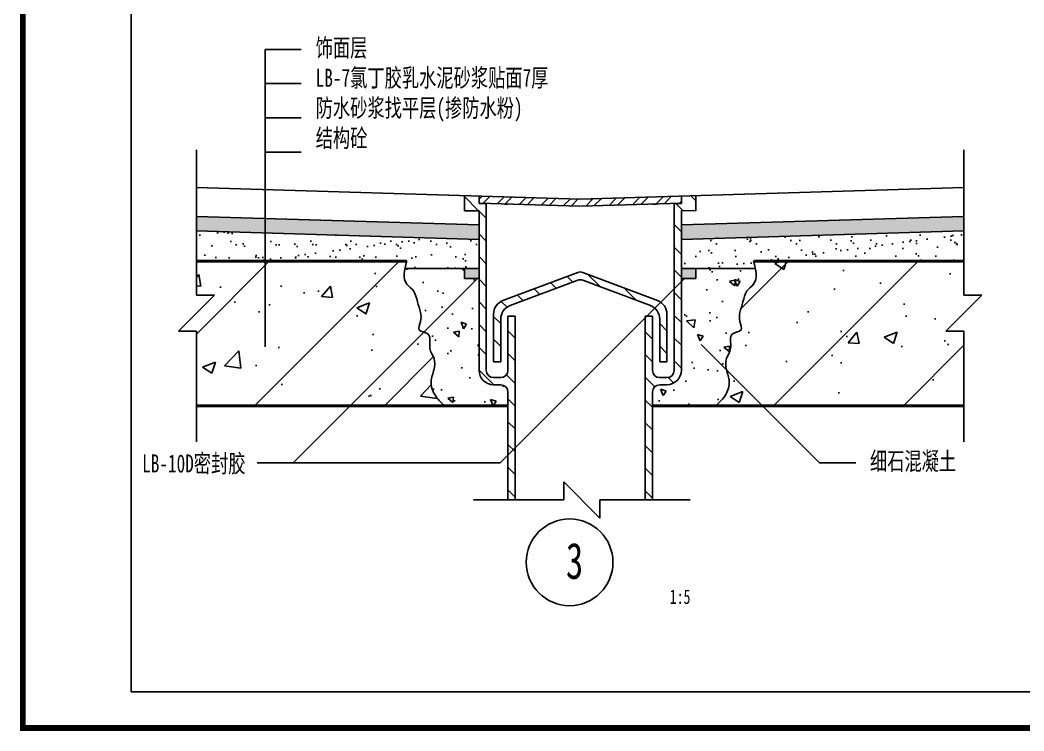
# Model space of a CAD drawing. Extents: x -1435 to -294, y -762 to 85.
# Drawn here: x -1435.2 to -1296.3, y -762.3 to -663.9 of the extents above; entities that cross this region are included whole.
import ezdxf

# ---------------------------------------------------------------- set-up
doc = ezdxf.new("R2010")
doc.units = 0
doc.layers.get('0').update_dxf_attribs({"linetype": 'CONTINUOUS'})
doc.styles.get("Standard").update_dxf_attribs({"font": 'SimSun.ttf', "width": 0.7, "height": 2.5})
pattern_1 = [(135, (0, 3), (-1.5715448, -1.5715448), [])]

msp = doc.modelspace()

# ---------------------------------------------------------------- hatches: boundary and pattern name
h = msp.add_hatch()
h.set_pattern_fill('ANSI31', color=256, scale=0.7, angle=90, style=0)
h.set_pattern_definition(pattern_1)
h.paths.add_polyline_path([(-1370.69, -689.26), (-1370.7, -689.26), (-1371.69, -689.26), (-1371.69, -688.23), (-1373.69, -688.17), (-1373.69, -690.26), (-1371.69, -690.26), (-1371.69, -712.35, 0.414214), (-1369.69, -714.35), (-1368.69, -714.35, -0.414214), (-1367.69, -715.35), (-1367.69, -724.08), (-1366.69, -723.08), (-1366.69, -704.88), (-1367.69, -704.88), (-1367.69, -712.36, -0.414214), (-1368.69, -713.36), (-1369.69, -713.36, -0.414214), (-1370.69, -712.36)])
h.paths.add_polyline_path([(-1358.04, -699.87, -0.182182), (-1357.34, -699.87), (-1347.98, -703.4, -0.089799), (-1347.37, -703.76), (-1346.54, -702.94, 0.06218), (-1346.98, -702.71), (-1357.34, -698.8, 0.182182), (-1358.04, -698.8), (-1368.39, -702.71, 0.312183), (-1369.69, -704.58), (-1369.69, -711.19), (-1368.69, -711.19), (-1368.69, -705.27, -0.312183), (-1367.39, -703.4)])
h.paths.add_polyline_path([(-1345.69, -704.58, 0.245243), (-1346.54, -702.94), (-1347.37, -703.76, -0.21632), (-1346.69, -705.27), (-1346.69, -711.19), (-1345.69, -711.19)], flags=17)
h.paths.add_polyline_path([(-1343.69, -712.35), (-1343.68, -700.07), (-1344.69, -701.08), (-1344.69, -712.36, -0.414214), (-1345.69, -713.36), (-1346.69, -713.36, -0.414214), (-1347.69, -712.36), (-1347.69, -704.88), (-1348.49, -704.88), (-1348.69, -705.08), (-1348.69, -730.29), (-1347.69, -730.29), (-1347.69, -715.35, -0.414214), (-1346.69, -714.35), (-1345.69, -714.35, 0.41378)])
h.paths.add_polyline_path([(-1366.69, -723.08), (-1367.69, -724.08), (-1367.69, -730.29), (-1366.69, -730.29)])
h = msp.add_hatch()
h.set_pattern_fill('STEEL', color=256, scale=0.7, style=0)
h.set_pattern_definition([(45, (0, 3), (-1.5715448, 1.5715448), []), (45, (0, 4.1113), (-1.5715448, 1.5715448), [])])
h.paths.add_polyline_path([(-1357.69, -688.65), (-1371.69, -688.23), (-1371.69, -689.23), (-1370.7, -689.26), (-1370.69, -689.26), (-1370.69, -689.26), (-1357.69, -689.65), (-1344.69, -689.26), (-1344.69, -689.26), (-1344.67, -689.26), (-1343.69, -689.23), (-1343.69, -688.23)])
h = msp.add_hatch()
h.set_pattern_fill('ANSI31', color=256, scale=0.7, angle=90, style=0)
h.set_pattern_definition(pattern_1)
h.paths.add_polyline_path([(-1344.69, -701.08), (-1343.68, -700.07), (-1343.67, -690.25), (-1341.69, -690.26), (-1341.69, -688.17), (-1343.69, -688.23), (-1343.69, -689.26), (-1344.67, -689.26), (-1344.69, -689.26)])
h = msp.add_hatch()
h.set_pattern_fill('AR-SAND', color=256, scale=0.05, style=0)
h.set_pattern_definition([(37.5, (0, 3), (-0.0800016, 2.4470662), [0, -1.9304, 0, -2.159, 0, -2.06375]), (7.5, (0, 3), (2.2476164, 3.5841255), [0, -1.0414, 0, -1.7399, 0, -0.66675]), (327.5, (-1.562, 3), (3.9549619, 0.007186), [0, -0.635, 0, -2.286, 0, -2.9845]), (317.5, (-1.562, 3), (3.817782, 1.1146466), [0, -0.3175, 0, -1.4986, 0, -1.7145])])
h.paths.add_polyline_path([(-1304.59, -693.06), (-1304.59, -691.06), (-1343.67, -692.23), (-1343.67, -694.23)])
h.paths.add_polyline_path([(-1371.69, -694.23), (-1371.69, -692.23), (-1401.3, -691.34), (-1401.3, -693.34)])
h.paths.add_polyline_path([(-1401.3, -693.34), (-1401.3, -691.34), (-1410.79, -691.06), (-1410.79, -693.06)])
h = msp.add_hatch()
h.set_pattern_fill('AR-SAND', color=256, scale=0.07, style=0)
h.set_pattern_definition([(37.5, (0, 3), (-0.112002, 3.4258927), [0, -2.70256, 0, -3.0226, 0, -2.88925]), (7.5, (0, 3), (3.146663, 5.017776), [0, -1.45796, 0, -2.43586, 0, -0.93345]), (327.5, (-2.187, 3), (5.5369466, 0.0100603), [0, -0.889, 0, -3.2004, 0, -4.1783]), (317.5, (-2.187, 3), (5.344895, 1.560505), [0, -0.4445, 0, -2.09804, 0, -2.4003])])
edge = h.paths.add_edge_path()
edge.add_line((-1371.69, -698.26), (-1371.69, -694.23))
edge.add_line((-1371.69, -694.23), (-1401.3, -693.34))
edge.add_line((-1401.3, -693.34), (-1401.3, -697.26))
edge.add_line((-1401.3, -697.26), (-1381.69, -697.26))
edge.add_spline(control_points=[(-1381.69, -697.26), (-1381.77, -697.6), (-1381.86, -697.94), (-1381.93, -698.26)], knot_values=[0, 0, 0, 0, 0.894815, 0.894815, 0.894815, 0.894815], degree=3, periodic=0)
edge.add_line((-1381.93, -698.26), (-1371.69, -698.26))
h.paths.add_polyline_path([(-1410.79, -693.06), (-1410.79, -697.26), (-1401.3, -697.26), (-1401.3, -693.34)])
edge = h.paths.add_edge_path()
edge.add_line((-1343.67, -694.23), (-1343.68, -698.26))
edge.add_line((-1343.68, -698.26), (-1333.45, -698.26))
edge.add_spline(control_points=[(-1333.45, -698.26), (-1333.51, -697.94), (-1333.6, -697.6), (-1333.69, -697.26)], knot_values=[0, 0, 0, 0, 0.894815, 0.894815, 0.894815, 0.894815], degree=3, periodic=0)
edge.add_line((-1333.69, -697.26), (-1306.42, -697.26))
edge.add_line((-1306.42, -697.26), (-1304.59, -697.26))
edge.add_line((-1304.59, -697.26), (-1304.59, -693.06))
edge.add_line((-1304.59, -693.06), (-1343.67, -694.23))
h = msp.add_hatch()
h.set_pattern_fill('ANSI31', color=256, scale=4, style=0)
h.set_pattern_definition([(45, (0, 3), (-8.98026, 8.98026), [])])
edge = h.paths.add_edge_path()
edge.add_line((-1410.79, -697.26), (-1410.79, -701.93))
edge.add_line((-1410.79, -701.93), (-1408.29, -701.93))
edge.add_line((-1408.29, -701.93), (-1413.29, -706.93))
edge.add_line((-1413.29, -706.93), (-1410.79, -706.93))
edge.add_line((-1410.79, -706.93), (-1410.79, -717.26))
edge.add_line((-1410.79, -717.26), (-1389.5, -717.26))
edge.add_line((-1389.5, -717.26), (-1379.32, -707.08))
edge.add_spline(control_points=[(-1379.32, -707.08), (-1379.59, -707), (-1380.28, -706.81), (-1379.64, -705.52), (-1379.74, -704.25), (-1380.28, -702.87), (-1380.51, -701.32), (-1382.43, -700.14), (-1382, -698.45), (-1381.69, -697.26)], knot_values=[0, 0, 0, 0, 0.756435, 1.919743, 3.188533, 4.734225, 6.316399, 7.639507, 10.805227, 10.805227, 10.805227, 10.805227], degree=3, periodic=0)
edge.add_line((-1381.69, -697.26), (-1410.79, -697.26))
edge = h.paths.add_edge_path()
edge.add_spline(control_points=[(-1376.47, -717.26), (-1376.97, -716.79), (-1377.92, -715.88), (-1378.54, -713.92), (-1377.85, -712.34), (-1377.74, -710.66), (-1378.87, -709.31), (-1378.18, -707.43), (-1379.12, -707.14), (-1379.32, -707.08)], knot_values=[10.805227, 10.805227, 10.805227, 10.805227, 12.865684, 14.737706, 16.463716, 17.964378, 19.47441, 21.526341, 22.068301, 22.068301, 22.068301, 22.068301], degree=3, periodic=0)
edge.add_line((-1379.32, -707.08), (-1389.5, -717.26))
edge.add_line((-1389.5, -717.26), (-1376.47, -717.26))
edge = h.paths.add_edge_path()
edge.add_line((-1304.59, -717.26), (-1304.59, -706.93))
edge.add_line((-1304.59, -706.93), (-1307.09, -706.93))
edge.add_line((-1307.09, -706.93), (-1302.09, -701.93))
edge.add_line((-1302.09, -701.93), (-1304.59, -701.93))
edge.add_line((-1304.59, -701.93), (-1304.59, -697.26))
edge.add_line((-1304.59, -697.26), (-1333.69, -697.26))
edge.add_spline(control_points=[(-1333.69, -697.26), (-1333.38, -698.45), (-1332.94, -700.14), (-1334.86, -701.32), (-1335.1, -702.87), (-1335.63, -704.25), (-1335.73, -705.52), (-1334.98, -707.03), (-1337.32, -707.09), (-1336.5, -709.31), (-1337.64, -710.66), (-1337.57, -711.75), (-1337.44, -712.27), (-1337.44, -712.29)], knot_values=[0, 0, 0, 0, 3.165721, 4.488828, 6.071003, 7.616694, 8.885484, 10.048793, 11.347188, 13.399118, 14.909151, 16.409813, 16.471314, 16.471314, 16.471314, 16.471314], degree=3, periodic=0)
edge.add_line((-1337.44, -712.29), (-1332.46, -717.26))
edge.add_line((-1332.46, -717.26), (-1304.59, -717.26))
edge = h.paths.add_edge_path()
edge.add_spline(control_points=[(-1337.44, -712.29), (-1337.31, -712.84), (-1336.84, -713.95), (-1337.46, -715.88), (-1338.41, -716.79), (-1338.91, -717.26)], knot_values=[16.471314, 16.471314, 16.471314, 16.471314, 18.135823, 20.007845, 22.068301, 22.068301, 22.068301, 22.068301], degree=3, periodic=0)
edge.add_line((-1338.91, -717.26), (-1332.46, -717.26))
edge.add_line((-1332.46, -717.26), (-1337.44, -712.29))
h = msp.add_hatch()
h.set_pattern_fill('AR-CONC', color=256, scale=0.1, style=0)
h.set_pattern_definition([(50, (0, 3), (18.21847, -1.59391), [1.905, -20.955]), (355, (0, 3), (-3.52428, 19.10566), [1.524, -16.764]), (100.451, (1.518, 2.867), (14.69425, 17.51167), [1.619, -17.809]), (46.1842, (0, 8.08), (27.1079, -4.20423), [2.8575, -31.4325]), (96.6356, (2.26, 7.73), (23.74042, 24.74256), [2.4285, -26.7135]), (351.184, (0, 8.08), (23.74046, 24.7425), [2.286, -25.146]), (21, (2.54, 6.81), (15.16149, -10.22655), [1.905, -20.955]), (326, (2.54, 6.81), (6.1802, 18.4188), [1.524, -16.764]), (71.4514, (3.803, 5.958), (21.34165, 8.19229), [1.619, -17.809]), (37.5, (0, 3), (0.30886, 8.455504), [0, -16.5608, 0, -17.018, 0, -16.8275]), (7.5, (0, 3), (6.681966, 10.01806), [0, -9.7028, 0, -16.1798, 0, -6.4135]), (327.5, (-5.664, 3), (13.55906, -0.572874), [0, -6.35, 0, -19.812, 0, -26.289]), (317.5, (-8.204, 3), (14.81292, 2.54265), [0, -8.255, 0, -13.1572, 0, -18.669])])
edge = h.paths.add_edge_path()
edge.add_line((-1304.59, -717.26), (-1304.59, -706.93))
edge.add_line((-1304.59, -706.93), (-1307.09, -706.93))
edge.add_line((-1307.09, -706.93), (-1302.09, -701.93))
edge.add_line((-1302.09, -701.93), (-1304.59, -701.93))
edge.add_line((-1304.59, -701.93), (-1304.59, -697.26))
edge.add_line((-1304.59, -697.26), (-1333.69, -697.26))
edge.add_spline(control_points=[(-1333.69, -697.26), (-1333.38, -698.45), (-1332.94, -700.14), (-1334.86, -701.32), (-1335.1, -702.87), (-1335.63, -704.25), (-1335.73, -705.52), (-1334.98, -707.03), (-1337.32, -707.09), (-1336.5, -709.31), (-1337.64, -710.66), (-1337.57, -711.75), (-1337.44, -712.27), (-1337.44, -712.29)], knot_values=[0, 0, 0, 0, 3.165721, 4.488828, 6.071003, 7.616694, 8.885484, 10.048793, 11.347188, 13.399118, 14.909151, 16.409813, 16.471314, 16.471314, 16.471314, 16.471314], degree=3, periodic=0)
edge.add_line((-1337.44, -712.29), (-1332.46, -717.26))
edge.add_line((-1332.46, -717.26), (-1304.59, -717.26))
edge = h.paths.add_edge_path()
edge.add_spline(control_points=[(-1337.44, -712.29), (-1337.31, -712.84), (-1336.84, -713.95), (-1337.46, -715.88), (-1338.41, -716.79), (-1338.91, -717.26)], knot_values=[16.471314, 16.471314, 16.471314, 16.471314, 18.135823, 20.007845, 22.068301, 22.068301, 22.068301, 22.068301], degree=3, periodic=0)
edge.add_line((-1338.91, -717.26), (-1332.46, -717.26))
edge.add_line((-1332.46, -717.26), (-1337.44, -712.29))
edge = h.paths.add_edge_path()
edge.add_spline(control_points=[(-1376.47, -717.26), (-1376.97, -716.79), (-1377.92, -715.88), (-1378.54, -713.92), (-1377.85, -712.34), (-1377.74, -710.66), (-1378.87, -709.31), (-1378.18, -707.43), (-1379.12, -707.14), (-1379.32, -707.08)], knot_values=[10.805227, 10.805227, 10.805227, 10.805227, 12.865684, 14.737706, 16.463716, 17.964378, 19.47441, 21.526341, 22.068301, 22.068301, 22.068301, 22.068301], degree=3, periodic=0)
edge.add_line((-1379.32, -707.08), (-1389.5, -717.26))
edge.add_line((-1389.5, -717.26), (-1376.47, -717.26))
edge = h.paths.add_edge_path()
edge.add_spline(control_points=[(-1379.32, -707.08), (-1379.59, -707), (-1380.28, -706.81), (-1379.64, -705.52), (-1379.74, -704.25), (-1380.28, -702.87), (-1380.51, -701.32), (-1382.43, -700.14), (-1382, -698.45), (-1381.69, -697.26)], knot_values=[0, 0, 0, 0, 0.756435, 1.919743, 3.188533, 4.734225, 6.316399, 7.639507, 10.805227, 10.805227, 10.805227, 10.805227], degree=3, periodic=0)
edge.add_line((-1381.69, -697.26), (-1410.79, -697.26))
edge.add_line((-1410.79, -697.26), (-1410.79, -701.93))
edge.add_line((-1410.79, -701.93), (-1408.29, -701.93))
edge.add_line((-1408.29, -701.93), (-1413.29, -706.93))
edge.add_line((-1413.29, -706.93), (-1410.79, -706.93))
edge.add_line((-1410.79, -706.93), (-1410.79, -717.26))
edge.add_line((-1410.79, -717.26), (-1389.5, -717.26))
edge.add_line((-1389.5, -717.26), (-1379.32, -707.08))
h = msp.add_hatch()
h.set_pattern_fill('AR-CONC', color=256, scale=0.05, angle=90, style=0)
h.set_pattern_definition([(140, (-1160.3186, -193.1966), (0.79695, 9.10923), [0.9525, -10.4775]), (85, (-1160.319, -193.197), (-9.55283, -1.76214), [0.762, -8.382]), (190.451, (-1160.252, -192.4375), (-8.75583, 7.34713), [0.8095, -8.9045]), (136.1842, (-1162.859, -193.197), (2.10212, 13.55395), [1.42875, -15.71625]), (186.6356, (-1162.683, -192.067), (-12.37128, 11.8702), [1.21425, -13.35675]), (81.184, (-1162.859, -193.197), (-12.37126, 11.87023), [1.143, -12.573]), (111, (-1162.2236, -191.9266), (5.11328, 7.58074), [0.9525, -10.4775]), (56, (-1162.224, -191.927), (-9.2094, 3.0901), [0.762, -8.382]), (161.4514, (-1161.7975, -191.295), (-4.09614, 10.67082), [0.8095, -8.9045]), (127.5, (-1160.3186, -193.1966), (-4.227752, 0.15443), [0, -8.2804, 0, -8.509, 0, -8.41375]), (97.5, (-1160.3186, -193.1966), (-5.00903, 3.340983), [0, -4.8514, 0, -8.0899, 0, -3.20675]), (57.5, (-1160.3186, -196.0287), (0.286437, 6.77953), [0, -3.175, 0, -9.906, 0, -13.1445]), (47.5, (-1160.3186, -197.2987), (-1.271325, 7.40646), [0, -4.1275, 0, -6.5786, 0, -9.3345])])
edge = h.paths.add_edge_path()
edge.add_line((-1371.69, -699.66), (-1371.9, -699.66))
edge.add_line((-1371.9, -699.66), (-1379.32, -707.08))
edge.add_spline(control_points=[(-1379.32, -707.08), (-1379.12, -707.14), (-1378.18, -707.43), (-1378.87, -709.31), (-1377.74, -710.66), (-1377.85, -712.34), (-1378.54, -713.92), (-1377.92, -715.88), (-1376.97, -716.79), (-1376.47, -717.26)], knot_values=[10.805227, 10.805227, 10.805227, 10.805227, 11.347188, 13.399118, 14.909151, 16.409813, 18.135823, 20.007845, 22.068301, 22.068301, 22.068301, 22.068301], degree=3, periodic=0)
edge.add_line((-1376.47, -717.26), (-1367.69, -717.26))
edge.add_line((-1367.69, -717.26), (-1367.69, -715.35))
edge.add_arc((-1368.69, -715.35), 1, 0, 90)
edge.add_line((-1368.69, -714.35), (-1369.69, -714.35))
edge.add_arc((-1369.69, -712.35), 2, 180, 270, ccw=False)
edge.add_line((-1371.69, -712.35), (-1371.69, -699.66))
edge = h.paths.add_edge_path()
edge.add_spline(control_points=[(-1381.93, -698.26), (-1382.1, -699.09), (-1382.15, -700.32), (-1380.51, -701.32), (-1380.28, -702.87), (-1379.74, -704.25), (-1379.64, -705.52), (-1380.28, -706.81), (-1379.59, -707), (-1379.32, -707.08)], knot_values=[0.894815, 0.894815, 0.894815, 0.894815, 3.165721, 4.488828, 6.071003, 7.616694, 8.885484, 10.048793, 10.805227, 10.805227, 10.805227, 10.805227], degree=3, periodic=0)
edge.add_line((-1379.32, -707.08), (-1371.9, -699.66))
edge.add_line((-1371.9, -699.66), (-1373.69, -699.66))
edge.add_line((-1373.69, -699.66), (-1373.69, -698.26))
edge.add_line((-1373.69, -698.26), (-1381.93, -698.26))
edge = h.paths.add_edge_path()
edge.add_spline(control_points=[(-1338.91, -717.26), (-1338.41, -716.79), (-1337.46, -715.88), (-1336.84, -713.92), (-1337.53, -712.34), (-1337.64, -710.66), (-1336.5, -709.31), (-1337.32, -707.09), (-1334.98, -707.03), (-1335.73, -705.52), (-1335.63, -704.25), (-1335.1, -702.87), (-1334.86, -701.32), (-1333.23, -700.32), (-1333.28, -699.09), (-1333.45, -698.26)], knot_values=[0.894815, 0.894815, 0.894815, 0.894815, 2.955271, 4.827293, 6.553303, 8.053965, 9.563997, 11.615928, 12.914323, 14.077631, 15.346421, 16.892113, 18.474288, 19.797395, 22.068301, 22.068301, 22.068301, 22.068301], degree=3, periodic=0)
edge.add_line((-1333.45, -698.26), (-1341.69, -698.26))
edge.add_line((-1341.69, -698.26), (-1341.69, -699.66))
edge.add_line((-1341.69, -699.66), (-1343.27, -699.66))
edge.add_line((-1343.27, -699.66), (-1343.69, -700.08))
edge.add_line((-1343.69, -700.08), (-1343.69, -712.35))
edge.add_arc((-1345.69, -712.35), 2, -90, 0, ccw=False)
edge.add_line((-1345.69, -714.35), (-1346.69, -714.35))
edge.add_arc((-1346.69, -715.35), 1, 90, 180)
edge.add_line((-1347.69, -715.35), (-1347.69, -717.26))
edge.add_line((-1347.69, -717.26), (-1338.91, -717.26))
h = msp.add_hatch(color=256)
h.paths.add_polyline_path([(-1343.68, -698.26), (-1343.68, -699.66), (-1341.69, -699.66), (-1341.69, -698.26)])
h.paths.add_polyline_path([(-1373.69, -699.66), (-1371.69, -699.66), (-1371.69, -698.26), (-1373.69, -698.26)])

# ---------------------------------------------------------------- linework, layer by layer
for p, q in [((-1419.82, -570.85), (-1419.82, -756.85)), ((-1401.3, -667.95), (-1401.3, -709.11)), ((-1401.3, -667.95), (-1396.3, -667.95)), ((-1401.3, -672.68), (-1396.3, -672.68)), ((-1401.3, -677.41), (-1396.3, -677.41)), ((-1410.79, -681.85), (-1410.79, -701.93)), ((-1401.3, -682.14), (-1396.3, -682.14)), ((-1304.59, -681.85), (-1304.59, -701.93)), ((-1357.69, -688.65), (-1410.79, -687.05)), ((-1357.69, -688.65), (-1304.59, -687.05)), ((-1373.69, -688.17), (-1373.69, -690.26)), ((-1371.69, -688.26), (-1371.69, -689.26)), ((-1343.69, -688.26), (-1343.69, -689.26)), ((-1341.69, -688.17), (-1341.69, -690.26)), ((-1373.69, -690.26), (-1371.69, -690.26)), ((-1357.72, -689.65), (-1371.69, -689.23)), ((-1371.69, -689.26), (-1370.69, -689.26)), ((-1371.69, -690.26), (-1371.69, -712.35)), ((-1370.69, -689.26), (-1370.69, -712.36)), ((-1368.19, -689.35), (-1367.69, -689.35)), ((-1357.66, -689.65), (-1343.69, -689.23)), ((-1347.19, -689.35), (-1347.69, -689.35)), ((-1344.69, -689.26), (-1344.69, -712.36)), ((-1343.69, -689.26), (-1344.69, -689.26)), ((-1343.67, -690.25), (-1343.69, -712.35)), ((-1341.69, -690.26), (-1343.69, -690.25)), ((-1371.69, -692.23), (-1410.79, -691.06)), ((-1343.67, -692.23), (-1304.59, -691.06)), ((-1371.69, -694.23), (-1410.79, -693.06)), ((-1343.67, -694.23), (-1304.59, -693.06)), ((-1381.69, -697.26), (-1410.79, -697.26)), ((-1333.69, -697.26), (-1306.42, -697.26)), ((-1371.69, -698.26), (-1381.93, -698.26)), ((-1373.69, -698.26), (-1373.69, -699.66)), ((-1358.04, -698.8), (-1368.39, -702.71)), ((-1357.34, -698.8), (-1346.98, -702.71)), ((-1343.68, -698.26), (-1333.45, -698.26)), ((-1341.69, -698.26), (-1341.69, -699.66)), ((-1371.9, -699.66), (-1397.41, -725.17)), ((-1373.69, -699.66), (-1371.69, -699.66)), ((-1343.27, -699.66), (-1368.77, -725.17)), ((-1358.04, -699.87), (-1367.39, -703.4)), ((-1357.34, -699.87), (-1347.98, -703.4)), ((-1341.69, -699.66), (-1343.69, -699.66)), ((-1413.29, -706.93), (-1408.29, -701.93)), ((-1410.79, -701.93), (-1408.29, -701.93)), ((-1307.09, -706.93), (-1302.09, -701.93)), ((-1304.59, -701.93), (-1302.09, -701.93)), ((-1369.69, -704.58), (-1369.69, -711.19)), ((-1368.69, -705.27), (-1368.69, -711.19)), ((-1367.69, -704.88), (-1367.69, -712.36)), ((-1366.69, -704.88), (-1367.69, -704.88)), ((-1366.69, -704.88), (-1366.69, -730.29)), ((-1348.69, -704.88), (-1348.69, -730.29)), ((-1347.69, -704.88), (-1348.69, -704.88)), ((-1347.69, -704.88), (-1347.69, -712.36)), ((-1346.69, -705.27), (-1346.69, -711.19)), ((-1345.69, -704.58), (-1345.69, -711.19)), ((-1410.79, -706.93), (-1413.29, -706.93)), ((-1410.79, -706.93), (-1410.79, -722.26)), ((-1304.59, -706.93), (-1307.09, -706.93)), ((-1304.59, -706.93), (-1304.59, -722.26)), ((-1340.95, -708.78), (-1324.56, -725.17)), ((-1369.69, -711.19), (-1368.69, -711.19)), ((-1346.69, -711.19), (-1345.69, -711.19)), ((-1369.69, -713.36), (-1368.69, -713.36)), ((-1369.69, -713.36), (-1369.69, -713.36)), ((-1345.69, -713.36), (-1346.69, -713.36)), ((-1345.69, -713.36), (-1345.69, -713.36)), ((-1369.69, -714.35), (-1368.69, -714.35)), ((-1367.69, -715.35), (-1367.69, -730.29)), ((-1347.69, -715.35), (-1347.69, -730.29)), ((-1345.69, -714.35), (-1346.69, -714.35)), ((-1367.69, -717.26), (-1410.79, -717.26)), ((-1347.69, -717.26), (-1304.59, -717.26)), ((-1368.77, -725.17), (-1402.41, -725.17)), ((-1324.56, -725.17), (-1319.56, -725.17)), ((-1359.96, -727.79), (-1354.96, -732.79)), ((-1359.96, -730.29), (-1359.96, -727.79)), ((-1372.46, -730.29), (-1359.96, -730.29)), ((-1354.96, -730.29), (-1354.96, -732.79)), ((-1354.96, -730.29), (-1342.46, -730.29)), ((-1419.82, -756.85), (-1169.82, -756.85))]:
    msp.add_line(p, q)
for points, const_width in [([(-1434.82, -761.85), (-1164.82, -761.85), (-1164.82, -565.85), (-1434.82, -565.85), (-1434.82, -761.85)], 0.8), ([(-1381.69, -697.26), (-1410.79, -697.26)], 0.4), ([(-1304.59, -697.26), (-1333.69, -697.26)], 0.4), ([(-1367.69, -717.26), (-1410.79, -717.26)], 0.4), ([(-1304.59, -717.26), (-1347.69, -717.26)], 0.4)]:
    msp.add_lwpolyline(points, dxfattribs=dict(const_width=const_width))
msp.add_circle((-1359.16, -738.92), 6)
for centre, radius, start, end in [((-1357.69, -699.74), 1, 69.35, 110.65), ((-1357.69, -700.81), 1, 69.35, 110.65), ((-1367.69, -704.58), 2, 110.65, 180), ((-1347.69, -704.58), 2, 0, 69.35), ((-1366.69, -705.27), 2, 110.65, 180), ((-1348.69, -705.27), 2, 0, 69.35), ((-1369.69, -712.36), 1, 270, 270), ((-1345.69, -712.36), 1, 270, 270), ((-1369.69, -712.35), 2, 180, 270), ((-1369.69, -712.36), 1, 180, 270), ((-1368.69, -712.36), 1, 270, 0), ((-1346.69, -712.36), 1, 180, 270), ((-1345.69, -712.35), 2, 270, 0), ((-1345.69, -712.36), 1, 270, 0), ((-1368.69, -715.35), 1, 0, 90), ((-1346.69, -715.35), 1, 90, 180)]:
    msp.add_arc(centre, radius, start, end)
for points in [[(-1381.69, -697.26), (-1381.69, -700.43), (-1380.75, -701.37), (-1380.22, -702.86), (-1379.79, -704.34), (-1379.79, -705.61), (-1379.97, -706.76), (-1378.79, -707.3), (-1378.5, -709.33), (-1377.92, -710.73), (-1377.92, -712.23), (-1378.32, -713.91), (-1377.82, -715.71), (-1376.47, -717.26)], [(-1333.69, -697.26), (-1333.69, -700.43), (-1334.62, -701.37), (-1335.16, -702.86), (-1335.58, -704.34), (-1335.58, -705.61), (-1335.41, -706.76), (-1336.59, -707.3), (-1336.88, -709.33), (-1337.45, -710.73), (-1337.45, -712.23), (-1337.06, -713.91), (-1337.55, -715.71), (-1338.91, -717.26)]]:
    msp.add_spline(points, degree=3)

# ---------------------------------------------------------------- texts
for s, insert, char_height, width, attachment_point in [('饰面层\\PLB-7氯丁胶乳水泥砂浆贴面7厚\\P防水砂浆找平层(掺防水粉)\\P结构砼', (-1394.3, -666.45), 2.5, 50, 1), ('LB-10D密封胶', (-1404.01, -726.78), 2.5, 91.4277, 9), ('细石混凝土', (-1317.59, -723.67), 2.5, 50.0329, 1), ('3', (-1359.66, -736.21), 5, 2.34, 1), ('1:5', (-1345.29, -742.68), 2, 12, 1)]:
    msp.add_mtext(s, dxfattribs=dict(insert=insert, char_height=char_height, width=width, attachment_point=attachment_point))

doc.saveas('drawing.dxf')
